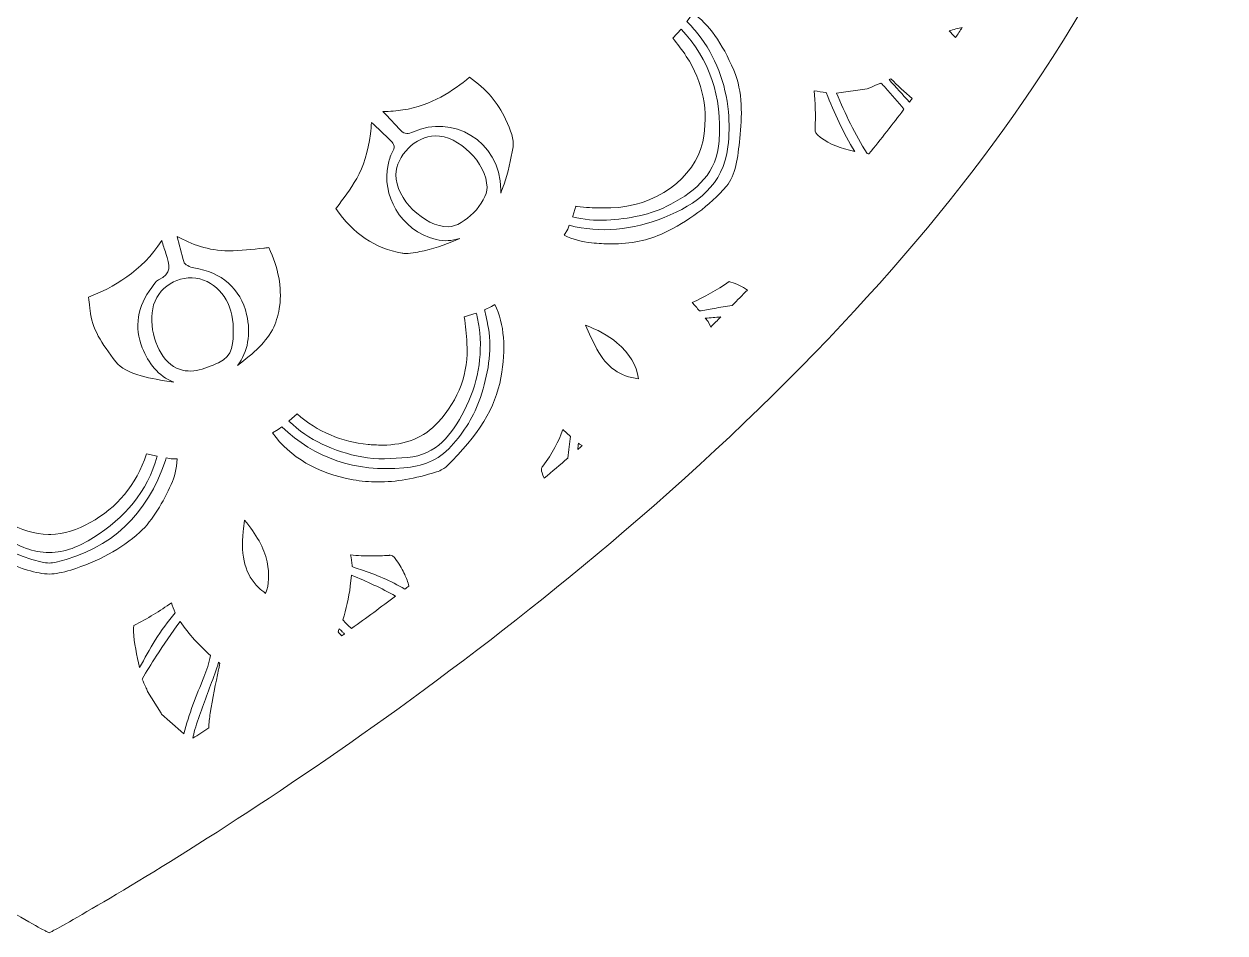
# Model space of a CAD drawing. Extents: x 12 to 8996, y -931 to -69.
# Drawn here: x 7353.6 to 7852.4, y -931.4 to -554 of the extents above; entities that cross this region are included whole.
import ezdxf

# ---------------------------------------------------------------- set-up
doc = ezdxf.new("R2010")
doc.units = 0
doc.header["$MEASUREMENT"] = 0
doc.layers.add('Layer 1', color=7, linetype='Continuous')

msp = doc.modelspace()

# ---------------------------------------------------------------- linework, layer by layer
at = {"layer": 'Layer 1', "lineweight": 0}
for points, knots in [([(7779.1, -136.52), (7737.12, -92.73), (7678.98, -68.61), (7615.41, -68.61), (7559.01, -68.61), (7502.99, -87.62), (7457.65, -122.14), (7410.88, -157.75), (7378.64, -207.02), (7364, -265.08), (7349.36, -207.03), (7317.12, -157.77), (7270.34, -122.15), (7225.01, -87.64), (7168.98, -68.62), (7112.59, -68.61), (7112.59, -68.61), (7112.54, -68.61), (7112.54, -68.61), (7048.99, -68.61), (6990.87, -92.72), (6948.89, -136.51), (6900.95, -186.52), (6875.61, -260.36), (6875.61, -350.03), (6875.61, -422.61), (6901.29, -498.34), (6951.94, -575.11), (6992.37, -636.41), (7048.73, -698.52), (7119.45, -759.71), (7239.78, -863.84), (7361.71, -930.15), (7362.92, -930.81), (7362.92, -930.81), (7364, -931.39), (7364, -931.39), (7364, -931.39), (7365.07, -930.81), (7365.07, -930.81), (7366.29, -930.15), (7488.22, -863.84), (7608.55, -759.71), (7679.27, -698.52), (7735.63, -636.41), (7776.06, -575.11), (7826.71, -498.34), (7852.39, -422.61), (7852.39, -350.03), (7852.39, -260.37), (7827.05, -186.54), (7779.1, -136.52)], [0, 0, 0, 0, 1, 1, 1, 2, 2, 2, 3, 3, 3, 4, 4, 4, 5, 5, 5, 6, 6, 6, 7, 7, 7, 8, 8, 8, 9, 9, 9, 10, 10, 10, 11, 11, 11, 12, 12, 12, 13, 13, 13, 14, 14, 14, 15, 15, 15, 16, 16, 16, 17, 17, 17, 17]), ([(7597.4, -645.25), (7594.85, -645.25), (7592.12, -645.11), (7589.29, -644.83), (7585.37, -644.45), (7581.61, -643.4), (7577.89, -641.66), (7577.89, -641.66), (7579.4, -639.12), (7579.4, -639.12), (7579.4, -639.12), (7580.02, -637.55), (7580.02, -637.55), (7593.1, -640.84), (7606.31, -639.6), (7619.48, -634.3), (7632.94, -628.88), (7644.1, -620.88), (7645.94, -604.92), (7646.5, -600.16), (7646.58, -595.25), (7646.13, -590.48), (7645, -578.51), (7640.88, -567.44), (7633.46, -558.01), (7632.05, -556.22), (7630.48, -554.55), (7628.87, -552.93), (7628.87, -552.93), (7630.23, -551.07), (7630.23, -551.07), (7630.23, -551.07), (7631.28, -549.23), (7631.28, -549.23), (7638.1, -554.16), (7643.48, -561.74), (7648.39, -573.17), (7652.25, -582.16), (7651.81, -592.51), (7650.88, -601.44), (7650.05, -609.36), (7649.27, -616.83), (7645.3, -621.36), (7638.24, -629.43), (7629.46, -635.97), (7619.22, -640.78), (7612.81, -643.79), (7605.68, -645.25), (7597.4, -645.25)], [0, 0, 0, 0, 1, 1, 1, 2, 2, 2, 3, 3, 3, 4, 4, 4, 5, 5, 5, 6, 6, 6, 7, 7, 7, 8, 8, 8, 9, 9, 9, 10, 10, 10, 11, 11, 11, 12, 12, 12, 13, 13, 13, 14, 14, 14, 15, 15, 15, 16, 16, 16, 16]), ([(7581.52, -633.76), (7581.52, -633.76), (7582.77, -629.65), (7582.77, -629.65), (7582.96, -629.67), (7583.14, -629.7), (7583.32, -629.73), (7586.84, -630.24), (7590.23, -630.3), (7592.79, -630.3), (7593.85, -630.3), (7594.9, -630.29), (7595.94, -630.28), (7595.94, -630.28), (7597.32, -630.26), (7597.32, -630.26), (7615.35, -630.09), (7632.47, -617.81), (7635.48, -602.86), (7638.02, -590.23), (7635.66, -577.98), (7628.66, -567.42), (7626.86, -564.69), (7624.9, -562.15), (7623.01, -559.84), (7623.01, -559.84), (7626.52, -556.09), (7626.52, -556.09), (7638.26, -568.58), (7643.55, -583.96), (7642.3, -602.46), (7641.41, -615.71), (7633.07, -623.03), (7622.2, -628.83), (7613.77, -633.32), (7604.7, -634.82), (7595.53, -635.37), (7590.71, -635.66), (7586.01, -635.14), (7581.43, -633.97), (7581.43, -633.97), (7581.52, -633.76), (7581.52, -633.76)], [0, 0, 0, 0, 1, 1, 1, 2, 2, 2, 3, 3, 3, 4, 4, 4, 5, 5, 5, 6, 6, 6, 7, 7, 7, 8, 8, 8, 9, 9, 9, 10, 10, 10, 11, 11, 11, 12, 12, 12, 13, 13, 13, 14, 14, 14, 14]), ([(7740.49, -559.58), (7739.59, -558.69), (7738.7, -557.76), (7737.82, -556.81), (7739.65, -556.25), (7741.47, -555.77), (7743.3, -555.38), (7742.38, -556.78), (7741.44, -558.18), (7740.49, -559.58)], [0, 0, 0, 0, 1, 1, 1, 2, 2, 2, 3, 3, 3, 3]), ([(7515.31, -598.68), (7513.23, -599.61), (7511.69, -599.84), (7510.1, -598.16), (7507.62, -595.55), (7505.13, -592.92), (7502.62, -590.28), (7505.69, -590.24), (7508.34, -590.05), (7510.86, -589.66), (7522.87, -587.79), (7531.86, -581.76), (7538.58, -576.04), (7545.63, -581.07), (7550.44, -586.67), (7553.6, -593.48), (7555.8, -598.23), (7557.17, -601.98), (7556.71, -604.9), (7555.81, -610.51), (7554.55, -615.73), (7552.97, -620.42), (7552.54, -621.69), (7552.07, -622.95), (7551.59, -624.21), (7551.63, -623.76), (7551.69, -623.31), (7551.68, -622.87), (7551.2, -601.74), (7531.05, -591.64), (7515.31, -598.68)], [0, 0, 0, 0, 1, 1, 1, 2, 2, 2, 3, 3, 3, 4, 4, 4, 5, 5, 5, 6, 6, 6, 7, 7, 7, 8, 8, 8, 9, 9, 9, 10, 10, 10, 10]), ([(7704.52, -607.86), (7704.25, -607.83), (7704, -607.78), (7703.73, -607.75), (7698.66, -599.81), (7694.75, -591.27), (7690.97, -582.63), (7690.97, -582.63), (7703.79, -580.91), (7703.79, -580.91), (7703.79, -580.91), (7705.55, -580.14), (7705.55, -580.14), (7706.7, -579.63), (7707.83, -579.17), (7708.98, -578.71), (7709.15, -578.64), (7709.32, -578.57), (7709.49, -578.5), (7710.14, -579.13), (7710.8, -579.76), (7711.43, -580.45), (7714.05, -583.34), (7716.56, -586.34), (7719.05, -589.35), (7714.36, -595.52), (7709.53, -601.71), (7704.52, -607.86)], [0, 0, 0, 0, 1, 1, 1, 2, 2, 2, 3, 3, 3, 4, 4, 4, 5, 5, 5, 6, 6, 6, 7, 7, 7, 8, 8, 8, 9, 9, 9, 9]), ([(7721.3, -586.41), (7718.5, -583.28), (7715.73, -580.13), (7712.88, -577.05), (7713.12, -576.95), (7713.36, -576.85), (7713.6, -576.74), (7716.45, -579.44), (7719.36, -582.2), (7722.47, -584.88), (7722.09, -585.39), (7721.68, -585.9), (7721.3, -586.41)], [0, 0, 0, 0, 1, 1, 1, 2, 2, 2, 3, 3, 3, 4, 4, 4, 4]), ([(7684.44, -601.13), (7682.09, -599.43), (7682.11, -598.88), (7682.16, -597.66), (7682.4, -591.62), (7682.26, -586.39), (7681.72, -581.65), (7683.39, -582.03), (7685.07, -582.28), (7686.75, -582.45), (7690.1, -590.87), (7693.79, -599.1), (7698.63, -606.89), (7692.62, -605.66), (7688.23, -603.85), (7684.44, -601.13)], [0, 0, 0, 0, 1, 1, 1, 2, 2, 2, 3, 3, 3, 4, 4, 4, 5, 5, 5, 5]), ([(7512.2, -649.23), (7511.59, -649.23), (7511.03, -649.19), (7510.58, -649.11), (7499.34, -647.13), (7490.31, -641.07), (7483.08, -630.62), (7483.09, -630.61), (7483.34, -630.28), (7483.34, -630.28), (7486.21, -626.52), (7489.17, -622.63), (7491.75, -618.06), (7494.56, -613.06), (7496.43, -607.02), (7497.47, -599.6), (7497.7, -597.93), (7497.82, -596.32), (7497.88, -594.79), (7500.58, -597.35), (7503.27, -599.9), (7505.94, -602.45), (7507.38, -603.82), (7507.81, -605.28), (7506.55, -607.26), (7505.59, -608.77), (7505.17, -610.68), (7504.78, -612.47), (7502.12, -624.56), (7509.47, -639.56), (7524.79, -643.46), (7528.01, -644.28), (7531.37, -644), (7534.58, -642.97), (7530.27, -645.05), (7525.36, -646.74), (7519.72, -648.1), (7517.69, -648.58), (7514.7, -649.23), (7512.2, -649.23)], [0, 0, 0, 0, 1, 1, 1, 2, 2, 2, 3, 3, 3, 4, 4, 4, 5, 5, 5, 6, 6, 6, 7, 7, 7, 8, 8, 8, 9, 9, 9, 10, 10, 10, 11, 11, 11, 12, 12, 12, 13, 13, 13, 13]), ([(7529.82, -638.13), (7519.87, -638.24), (7507.85, -626.37), (7508.02, -616.59), (7508.16, -608.61), (7516.28, -600.55), (7524.35, -600.39), (7534.1, -600.19), (7545.77, -611.77), (7545.88, -621.74), (7545.94, -628.22), (7536.32, -638.05), (7529.82, -638.13)], [0, 0, 0, 0, 1, 1, 1, 2, 2, 2, 3, 3, 3, 4, 4, 4, 4]), ([(7446.04, -674.62), (7443.48, -663.72), (7435.64, -657.03), (7424.14, -655.2), (7422.59, -654.95), (7420.23, -653.81), (7419.91, -652.63), (7418.96, -649.16), (7418.06, -645.66), (7417.18, -642.14), (7423.03, -645.43), (7430.11, -648.12), (7438.53, -648.12), (7443.66, -648.12), (7448.51, -647.56), (7453.2, -647.01), (7453.2, -647.01), (7454.62, -646.85), (7455.21, -646.78), (7459.27, -655.26), (7460.75, -663.26), (7459.74, -671.19), (7459.37, -674.1), (7458.51, -677.1), (7457.27, -679.86), (7454.57, -685.83), (7448.89, -690.61), (7442.28, -695.76), (7446.58, -690.2), (7447.89, -682.49), (7446.04, -674.62)], [0, 0, 0, 0, 1, 1, 1, 2, 2, 2, 3, 3, 3, 4, 4, 4, 5, 5, 5, 6, 6, 6, 7, 7, 7, 8, 8, 8, 9, 9, 9, 10, 10, 10, 10]), ([(7409.39, -660.25), (7408.23, -660.77), (7407.49, -662.29), (7406.62, -663.4), (7400.69, -671.01), (7399.23, -680.04), (7402.7, -688.39), (7405.31, -694.69), (7409.17, -700.26), (7415.75, -702.68), (7410.5, -701.95), (7406.22, -701.11), (7402.29, -700.06), (7397.24, -698.71), (7393.79, -696.8), (7391.76, -694.22), (7385.83, -686.74), (7381.74, -680.25), (7381, -672.92), (7381, -672.92), (7380.48, -667.95), (7380.42, -667.39), (7390.41, -663.42), (7402.56, -656.79), (7410.78, -643.89), (7411.33, -645.69), (7411.9, -647.47), (7412.51, -649.23), (7414.16, -654), (7415.01, -657.74), (7409.39, -660.25)], [0, 0, 0, 0, 1, 1, 1, 2, 2, 2, 3, 3, 3, 4, 4, 4, 5, 5, 5, 6, 6, 6, 7, 7, 7, 8, 8, 8, 9, 9, 9, 10, 10, 10, 10]), ([(7434.31, -694.61), (7428.39, -697.12), (7422.23, -700.07), (7415.7, -696.16), (7409.36, -692.36), (7405.3, -681.03), (7407.01, -672.16), (7408.7, -663.39), (7417.99, -657.55), (7426.61, -659.84), (7435.05, -662.09), (7440.45, -670.11), (7440.46, -680.4), (7440.48, -686.05), (7440.55, -691.97), (7434.31, -694.61)], [0, 0, 0, 0, 1, 1, 1, 2, 2, 2, 3, 3, 3, 4, 4, 4, 5, 5, 5, 5]), ([(7647.73, -670.83), (7645.19, -671.14), (7642.66, -671.55), (7640.17, -672.11), (7638.1, -672.58), (7636.07, -672.89), (7634.08, -673.08), (7633.12, -671.87), (7632.13, -670.69), (7631.06, -669.59), (7636.18, -667.33), (7641.26, -664.48), (7646.47, -660.94), (7646.64, -660.98), (7646.87, -661.03), (7647.2, -661.13), (7649.65, -661.86), (7651.87, -662.91), (7654.04, -664.41), (7651.97, -666.54), (7649.85, -668.68), (7647.73, -670.83)], [0, 0, 0, 0, 1, 1, 1, 2, 2, 2, 3, 3, 3, 4, 4, 4, 5, 5, 5, 6, 6, 6, 7, 7, 7, 7]), ([(7456.81, -723.72), (7456.81, -723.72), (7459.18, -722.38), (7459.18, -722.38), (7459.18, -722.38), (7460.72, -721.16), (7460.72, -721.16), (7474.28, -734.29), (7491.16, -740.06), (7511.34, -738.27), (7518.81, -737.61), (7525.65, -735.26), (7530.99, -729.32), (7536.41, -723.29), (7540.65, -716.66), (7543.14, -709.02), (7546.19, -699.68), (7548.12, -690.07), (7546.45, -680.25), (7546.01, -677.69), (7545.45, -675.14), (7544.85, -672.59), (7544.85, -672.59), (7547.78, -671.22), (7547.78, -671.22), (7547.78, -671.22), (7549.13, -670.43), (7549.13, -670.43), (7553.07, -678.74), (7553.87, -688.54), (7551.64, -700.87), (7549.4, -713.26), (7542.42, -724.63), (7529.01, -737.72), (7528.34, -738.37), (7526.88, -739.34), (7524.91, -739.95), (7515.94, -742.76), (7507.97, -744.12), (7500.54, -744.12), (7497.04, -744.12), (7493.6, -743.81), (7490.32, -743.2), (7475.2, -740.37), (7464.19, -733.98), (7456.81, -723.72)], [0, 0, 0, 0, 1, 1, 1, 2, 2, 2, 3, 3, 3, 4, 4, 4, 5, 5, 5, 6, 6, 6, 7, 7, 7, 8, 8, 8, 9, 9, 9, 10, 10, 10, 11, 11, 11, 12, 12, 12, 13, 13, 13, 14, 14, 14, 15, 15, 15, 15]), ([(7463.72, -718.79), (7463.72, -718.79), (7466.98, -715.77), (7466.98, -715.77), (7475.54, -723.29), (7485.46, -727.58), (7496.52, -728.53), (7497.96, -728.66), (7500.13, -728.82), (7502.44, -728.82), (7512.06, -728.82), (7519.8, -725.67), (7525.46, -719.45), (7534.27, -709.78), (7538.33, -698.69), (7537.54, -686.5), (7537.29, -682.82), (7536.9, -679.19), (7536.45, -675.54), (7536.45, -675.54), (7541.44, -674.03), (7541.44, -674.03), (7541.95, -675.99), (7542.37, -677.97), (7542.63, -679.96), (7544.18, -692.02), (7542.05, -703.71), (7536.36, -714.6), (7531.26, -724.35), (7524.99, -732.92), (7512.88, -733.92), (7506.59, -734.43), (7500.04, -734.92), (7493.92, -733.75), (7482.18, -731.51), (7471.87, -726.77), (7463.6, -718.88), (7463.6, -718.88), (7463.72, -718.79), (7463.72, -718.79)], [0, 0, 0, 0, 1, 1, 1, 2, 2, 2, 3, 3, 3, 4, 4, 4, 5, 5, 5, 6, 6, 6, 7, 7, 7, 8, 8, 8, 9, 9, 9, 10, 10, 10, 11, 11, 11, 12, 12, 12, 13, 13, 13, 13]), ([(7636.54, -676.16), (7638.69, -675.93), (7640.83, -675.74), (7642.97, -675.6), (7641.58, -676.99), (7640.19, -678.39), (7638.78, -679.78), (7638.78, -679.78), (7637.68, -677.45), (7637.68, -677.45), (7637.68, -677.45), (7636.54, -676.16), (7636.54, -676.16)], [0, 0, 0, 0, 1, 1, 1, 2, 2, 2, 3, 3, 3, 4, 4, 4, 4]), ([(7591.53, -688.93), (7589.79, -685.68), (7588.22, -682.32), (7586.78, -678.97), (7591.56, -680.87), (7596.08, -683.14), (7599.8, -686.31), (7605.13, -690.87), (7608, -695.59), (7608.75, -701.23), (7601.18, -700.47), (7595.53, -696.43), (7591.53, -688.93)], [0, 0, 0, 0, 1, 1, 1, 2, 2, 2, 3, 3, 3, 4, 4, 4, 4]), ([(7569.64, -742.55), (7567.99, -738.98), (7568.44, -738.38), (7569.03, -737.58), (7573.03, -732.21), (7575.76, -727.2), (7577.36, -722.31), (7577.36, -722.31), (7580.61, -725.17), (7580.61, -725.17), (7580.42, -726.62), (7580.22, -728.08), (7580.03, -729.54), (7579.83, -731.08), (7579.65, -732.63), (7579.48, -734.18), (7576.22, -736.98), (7572.95, -739.77), (7569.64, -742.55)], [0, 0, 0, 0, 1, 1, 1, 2, 2, 2, 3, 3, 3, 4, 4, 4, 5, 5, 5, 6, 6, 6, 6]), ([(7584.29, -728.42), (7584.29, -728.42), (7585.47, -729.03), (7585.47, -729.03), (7584.84, -729.57), (7584.19, -730.12), (7583.56, -730.67), (7583.64, -729.78), (7583.71, -728.89), (7583.81, -728), (7583.81, -728), (7584.29, -728.42), (7584.29, -728.42)], [0, 0, 0, 0, 1, 1, 1, 2, 2, 2, 3, 3, 3, 4, 4, 4, 4]), ([(7319.54, -733.38), (7319.54, -733.38), (7323.51, -732.47), (7323.51, -732.47), (7328.02, -745.45), (7335.71, -754.8), (7346.92, -760.99), (7352.39, -764), (7357.96, -765.67), (7363.71, -765.95), (7363.71, -765.95), (7364.18, -765.95), (7364.18, -765.95), (7364.18, -765.95), (7364.67, -765.93), (7364.67, -765.93), (7370.1, -765.66), (7375.62, -764), (7381.08, -760.99), (7392.3, -754.8), (7399.99, -745.45), (7404.49, -732.47), (7404.49, -732.47), (7408.94, -733.47), (7408.94, -733.47), (7404.77, -748.06), (7395.43, -759.11), (7382.42, -767.23), (7376.72, -770.79), (7370.71, -773.49), (7364, -773.43), (7357.29, -773.49), (7351.28, -770.79), (7345.58, -767.23), (7332.57, -759.11), (7323.22, -748.06), (7319.06, -733.47), (7319.06, -733.47), (7319.54, -733.38), (7319.54, -733.38)], [0, 0, 0, 0, 1, 1, 1, 2, 2, 2, 3, 3, 3, 4, 4, 4, 5, 5, 5, 6, 6, 6, 7, 7, 7, 8, 8, 8, 9, 9, 9, 10, 10, 10, 11, 11, 11, 12, 12, 12, 13, 13, 13, 13]), ([(7414.69, -745.13), (7411.32, -752.38), (7407.4, -759.81), (7401.61, -765.01), (7393.84, -771.99), (7384.48, -777.12), (7373, -780.68), (7369.61, -781.73), (7366.52, -782.31), (7364.19, -782.35), (7361.49, -782.31), (7358.49, -781.76), (7355, -780.68), (7343.51, -777.11), (7334.15, -771.98), (7326.39, -765.01), (7320.6, -759.8), (7316.68, -752.38), (7313.31, -745.13), (7311.89, -742.07), (7311.11, -738.81), (7310.82, -734.5), (7310.82, -734.5), (7313.38, -734.5), (7313.38, -734.5), (7313.38, -734.5), (7315.41, -734.13), (7315.41, -734.13), (7315.52, -734.48), (7315.61, -734.83), (7315.72, -735.18), (7323.11, -757.5), (7338.07, -772.05), (7361.11, -777.37), (7362.08, -777.6), (7363.04, -777.73), (7364, -777.79), (7364.96, -777.73), (7365.92, -777.6), (7366.89, -777.37), (7389.93, -772.05), (7404.89, -757.5), (7412.28, -735.18), (7412.39, -734.83), (7412.48, -734.48), (7412.59, -734.13), (7412.59, -734.13), (7414.63, -734.5), (7414.63, -734.5), (7414.63, -734.5), (7417.18, -734.5), (7417.18, -734.5), (7416.89, -738.82), (7416.11, -742.07), (7414.69, -745.13)], [0, 0, 0, 0, 1, 1, 1, 2, 2, 2, 3, 3, 3, 4, 4, 4, 5, 5, 5, 6, 6, 6, 7, 7, 7, 8, 8, 8, 9, 9, 9, 10, 10, 10, 11, 11, 11, 12, 12, 12, 13, 13, 13, 14, 14, 14, 15, 15, 15, 16, 16, 16, 17, 17, 17, 18, 18, 18, 18]), ([(7444.61, -764.68), (7444.78, -763.16), (7444.98, -761.59), (7445.22, -759.93), (7449.89, -765.89), (7453.38, -771.31), (7454.54, -777.3), (7455.55, -782.47), (7455.37, -786.67), (7453.94, -790.39), (7452.87, -789.61), (7451.87, -788.81), (7451.01, -787.99), (7445.57, -782.78), (7443.48, -775.16), (7444.61, -764.68)], [0, 0, 0, 0, 1, 1, 1, 2, 2, 2, 3, 3, 3, 4, 4, 4, 5, 5, 5, 5]), ([(7493.32, -780.5), (7492.11, -780.12), (7490.97, -779.69), (7489.85, -779.23), (7489.85, -779.23), (7489.83, -778.82), (7489.83, -778.82), (7489.73, -777.32), (7489.51, -775.85), (7489.19, -774.42), (7492.1, -774.71), (7495.05, -774.85), (7498.01, -774.85), (7500.33, -774.85), (7502.74, -774.76), (7505.19, -774.59), (7505.33, -774.58), (7505.47, -774.57), (7505.61, -774.57), (7506.26, -774.57), (7506.88, -774.57), (7508.35, -776.73), (7509.72, -778.74), (7510.84, -780.69), (7511.69, -782.53), (7512.38, -784.03), (7512.97, -785.62), (7513.46, -787.34), (7512.89, -787.78), (7512.3, -788.21), (7511.73, -788.64), (7505.85, -785.19), (7499.7, -782.49), (7493.32, -780.5)], [0, 0, 0, 0, 1, 1, 1, 2, 2, 2, 3, 3, 3, 4, 4, 4, 5, 5, 5, 6, 6, 6, 7, 7, 7, 8, 8, 8, 9, 9, 9, 10, 10, 10, 11, 11, 11, 11]), ([(7489.61, -805.03), (7488.32, -803.84), (7487.09, -802.62), (7485.94, -801.35), (7487.44, -796.98), (7488.5, -792.31), (7489.08, -787.37), (7489.08, -787.37), (7489.61, -782.85), (7489.61, -782.85), (7495.89, -785.4), (7502.02, -788.23), (7507.91, -791.5), (7501.88, -796.02), (7495.78, -800.54), (7489.61, -805.03)], [0, 0, 0, 0, 1, 1, 1, 2, 2, 2, 3, 3, 3, 4, 4, 4, 5, 5, 5, 5]), ([(7401.54, -821.19), (7400.38, -816.08), (7399.28, -810.9), (7399.07, -806.24), (7399.01, -804.88), (7399.11, -804.07), (7399.19, -803.66), (7404.94, -800.8), (7410.11, -797.69), (7414.83, -794.26), (7415.23, -795.67), (7415.73, -797.06), (7416.3, -798.43), (7413.43, -802.13), (7410.53, -805.81), (7408.11, -809.79), (7405.82, -813.54), (7403.66, -817.36), (7401.54, -821.19)], [0, 0, 0, 0, 1, 1, 1, 2, 2, 2, 3, 3, 3, 4, 4, 4, 5, 5, 5, 6, 6, 6, 6]), ([(7410.69, -840.55), (7410.69, -840.55), (7410.54, -840.06), (7410.54, -840.06), (7410.54, -840.06), (7404.91, -831.08), (7404.91, -831.08), (7404.66, -830.52), (7404.39, -829.93), (7404.11, -829.31), (7403.64, -828.27), (7403.08, -827.04), (7402.71, -826), (7404.46, -822.73), (7406.47, -819.58), (7408.49, -816.45), (7411.63, -811.59), (7414.97, -806.85), (7418.39, -802.06), (7422.14, -807.42), (7426.39, -812.16), (7431.08, -816.24), (7430.4, -819.23), (7429.44, -822.2), (7428.27, -825.14), (7425.22, -832.81), (7422.02, -840.46), (7419.94, -848.66), (7416.77, -845.89), (7413.71, -843.21), (7410.69, -840.55)], [0, 0, 0, 0, 1, 1, 1, 2, 2, 2, 3, 3, 3, 4, 4, 4, 5, 5, 5, 6, 6, 6, 7, 7, 7, 8, 8, 8, 9, 9, 9, 10, 10, 10, 10]), ([(7484.51, -805.05), (7484.91, -805.46), (7485.28, -805.9), (7485.69, -806.3), (7486.01, -806.6), (7486.35, -806.88), (7486.67, -807.18), (7486.27, -807.47), (7485.89, -807.76), (7485.49, -808.04), (7484.99, -807.46), (7484.48, -806.86), (7484.01, -806.3), (7484.19, -805.9), (7484.34, -805.46), (7484.51, -805.05)], [0, 0, 0, 0, 1, 1, 1, 2, 2, 2, 3, 3, 3, 4, 4, 4, 5, 5, 5, 5]), ([(7434.97, -819.44), (7434.83, -820.08), (7434.41, -822.03), (7434.41, -822.03), (7433.14, -827.86), (7431.83, -833.9), (7430.92, -840.15), (7430.62, -842.15), (7430.41, -844.18), (7430.28, -846.2), (7428.08, -847.66), (7425.88, -849.11), (7423.68, -850.54), (7423.92, -849.4), (7424.2, -848.23), (7424.57, -846.96), (7426.38, -840.71), (7428.81, -834.63), (7431.07, -828.52), (7432.24, -825.35), (7433.45, -822.19), (7434.37, -818.94), (7434.57, -819.1), (7434.76, -819.28), (7434.97, -819.44)], [0, 0, 0, 0, 1, 1, 1, 2, 2, 2, 3, 3, 3, 4, 4, 4, 5, 5, 5, 6, 6, 6, 7, 7, 7, 8, 8, 8, 8])]:
    msp.add_open_spline(points, degree=3, knots=knots, dxfattribs=at)

doc.saveas('drawing.dxf')
